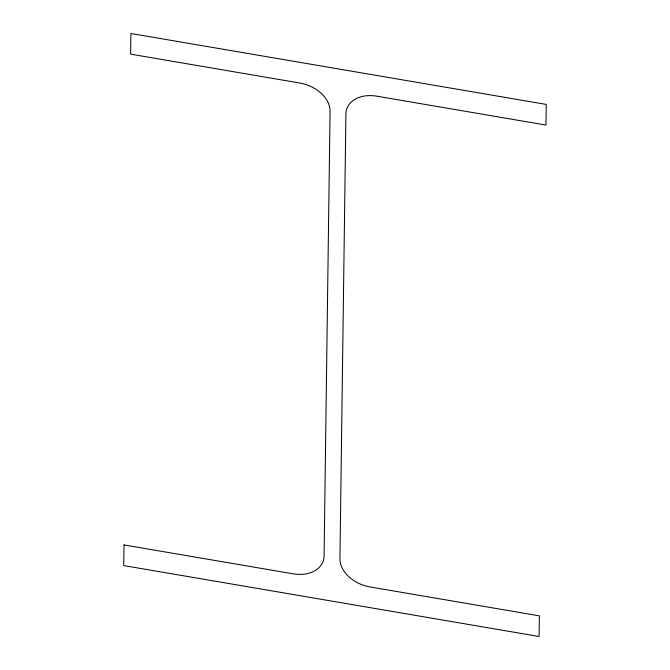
<?xml version="1.0" encoding="UTF-8"?>
<svg xmlns="http://www.w3.org/2000/svg" width="670" height="670" viewBox="0 0 670 670"><rect width="100%" height="100%" fill="white"/><g stroke="black" fill="none" stroke-linecap="round" stroke-linejoin="round"><path stroke-width="1" d="M124.017 544.936L123.741 565.581L539.099 636.5L539.375 615.856L370.276 586.987A31.515 22.403 19.3 0 1 339.933 558.772L345.913 113.933A31.515 22.403 19.3 0 1 376.875 96.187L545.983 125.064L546.259 104.42L130.901 33.5L130.625 54.144L299.724 83.013A31.515 22.403 19.3 0 1 330.067 111.228L324.087 556.067A31.515 22.403 19.3 0 1 293.125 573.813L124.017 544.936"/></g></svg>
